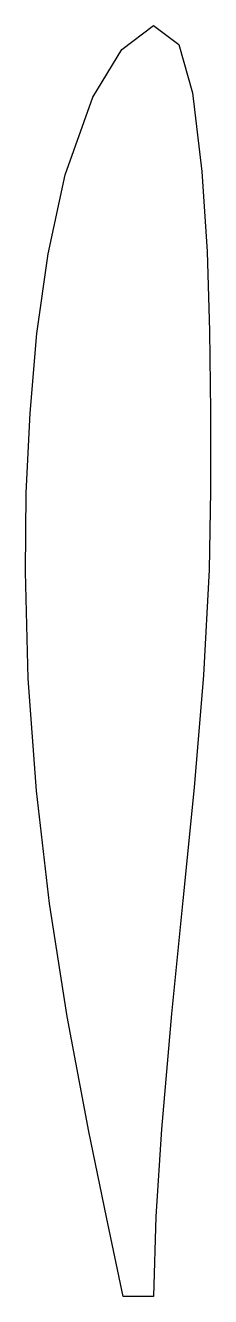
# Model space of a CAD drawing. Header units: metres. Extents: x -5.1 to 4.7, y -37 to 30.
import ezdxf

# ---------------------------------------------------------------- set-up
doc = ezdxf.new("R2010")
doc.units = ezdxf.units.M
doc.layers.add('CUT', color=3, linetype='Continuous')

msp = doc.modelspace()

# ---------------------------------------------------------------- linework, layer by layer
at = {"layer": 'CUT'}
msp.add_lwpolyline([(0.049, -37.043), (-0.829, -32.853), (-1.756, -28.326), (-2.897, -22.27), (-3.826, -16.309), (-4.525, -10.35), (-4.949, -4.427), (-5.1, 1.201), (-5.059, 5.371), (-4.855, 9.576), (-4.492, 13.779), (-3.905, 17.972), (-3.001, 22.143), (-1.541, 26.245), (-0.016, 28.758), (1.645, 30.032), (2.995, 29.023), (3.704, 26.472), (4.201, 22.324), (4.478, 18.111), (4.613, 13.898), (4.661, 9.685), (4.661, 5.476), (4.59, 1.302), (4.291, -4.249), (3.791, -10.172), (3.197, -16.139), (2.604, -22.121), (2.067, -28.207), (1.767, -32.811), (1.649, -37.043), (0.049, -37.043)], dxfattribs=at)

doc.saveas('drawing.dxf')
